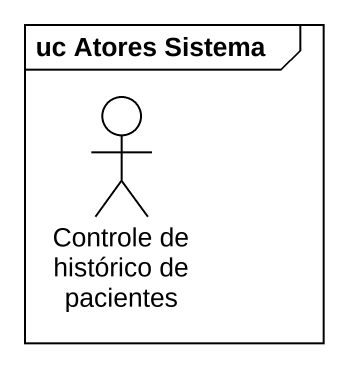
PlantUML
@startuml
mainframe uc Atores Sistema
actor "Controle de histórico de pacientes" as Controle_de_histórico_de
@enduml
